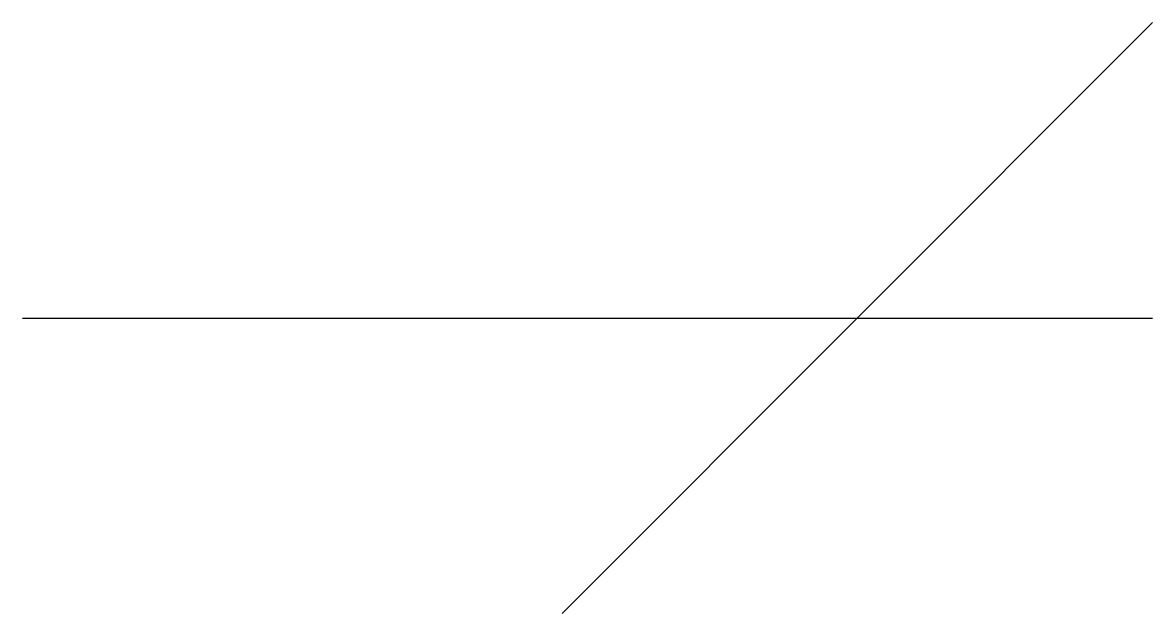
# Model space of a CAD drawing. Extents: x -1 to 0.35, y -0.35 to 0.35.
import ezdxf

# ---------------------------------------------------------------- set-up
doc = ezdxf.new("R2010")
doc.units = 0
doc.header["$MEASUREMENT"] = 0
doc.layers.get('0').update_dxf_attribs({"linetype": 'CONTINUOUS'})

msp = doc.modelspace()

# ---------------------------------------------------------------- linework, layer by layer
at = {"color": 5}
msp.add_line((-0.3536, -0.3536), (0.3536, 0.3536), dxfattribs=at)
msp.add_line((-1, 0), (0.3536, 0))

doc.saveas('drawing.dxf')
